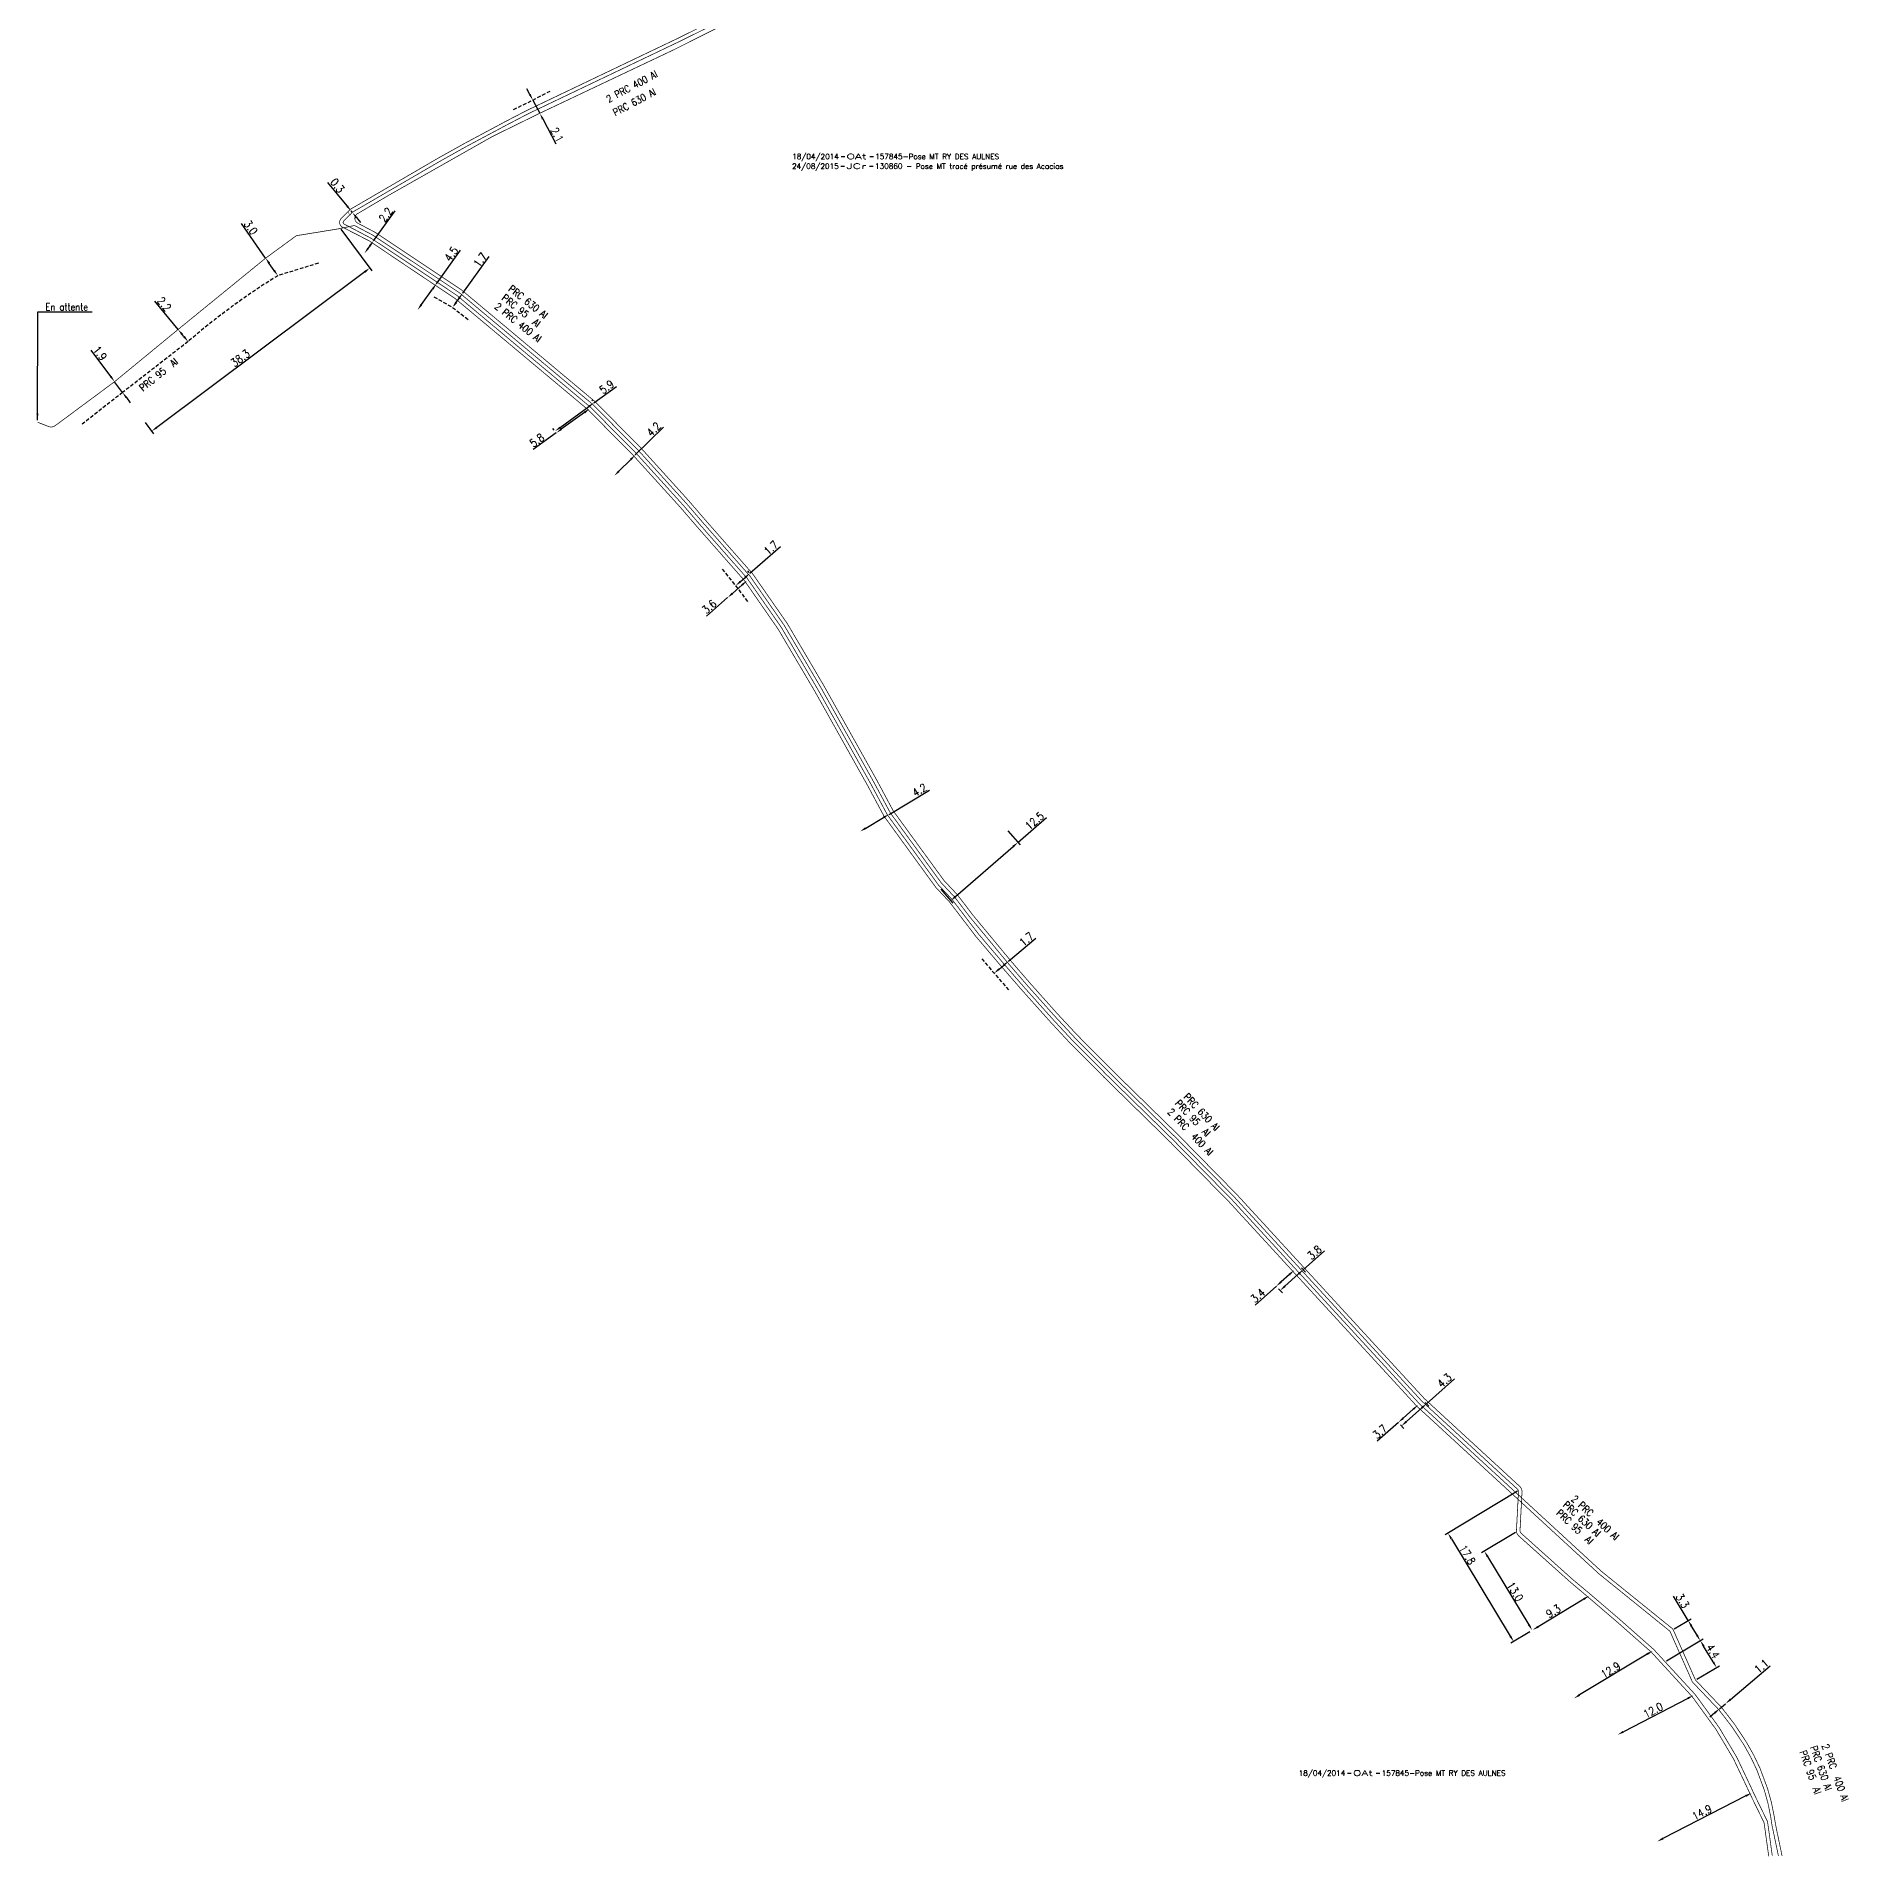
# Model space of a CAD drawing. Header units: millimetres. Extents: x 168002 to 379880, y 128000 to 129007.
# Drawn here: x 168335 to 168589.7, y 127999.9 to 128255.8 of the extents above; entities that cross this region are included whole.
import ezdxf
from ezdxf.enums import TextEntityAlignment as Align

# ---------------------------------------------------------------- set-up
doc = ezdxf.new("R2010")
doc.units = ezdxf.units.MM
doc.header["$PDMODE"] = 34
doc.linetypes.add('DASHED', pattern=[0.75, 0.5, -0.25])
doc.layers.get('0').update_dxf_attribs({"linetype": 'CONTINUOUS'})
doc.layers.get('Defpoints').update_dxf_attribs({"linetype": 'CONTINUOUS'})
doc.layers.add('M_120', color=5, linetype='M_ST_13')
doc.layers.add('M_910', color=7, linetype='CONTINUOUS', plot=False)
doc.styles.get("Standard").update_dxf_attribs({"font": 'romans.shx', "width": 0.85})
doc.linetypes.add('M_ST_13', pattern='A,5,-0.3,["oo",Standard,S=1.5,R=0,X=0,Y=-0.5],-3', length=8.3)
doc.dimstyles.get("Standard").update_dxf_attribs({"dimtxt": 1.5, "dimasz": 1.2, "dimexe": 0.625, "dimexo": 0.625, "dimgap": 0.25, "dimtad": 1, "dimdec": 1, "dimzin": 0, "dimdsep": 46, "dimtxsty": 'Standard', "dimcen": -0.5, "dimadec": 0, "dimazin": 0, "dimtfac": 1, "dimtdec": 1, "dimtmove": 0, "dimatfit": 3, "dimfxl": 0, "dimtolj": 1, "dimtzin": 0, "dimarcsym": 0})

# ---------------------------------------------------------------- blocks, each defined once
blk = doc.blocks.new('*D0')
at = {"layer": 'Defpoints', "color": 0, "linetype": 'Continuous', "transparency": 16777216}
for p in [(168572.43, 128021.41), (168572.43, 128021.41), (168571.59, 128020.7)]:
    blk.add_point(p, dxfattribs=at)
at = {"layer": 'M_120', "color": 0, "linetype": 'Continuous', "lineweight": -2, "transparency": 16777216}
for p, q in [((168573.12, 128021.99), (168578.7, 128026.74)), ((168571.59, 128020.7), (168572.43, 128021.41)), ((168570.91, 128020.12), (168570.22, 128019.53))]:
    blk.add_line(p, q, dxfattribs=at)
at = {"layer": 'M_120', "color": 0, "linetype": 'Continuous', "transparency": 16777216}
for points in [[(168573.02, 128022.11), (168573.22, 128021.88), (168572.43, 128021.41)], [(168570.81, 128020.23), (168571, 128020), (168571.59, 128020.7)]]:
    blk.add_solid(points, dxfattribs=at)
at = {"layer": 'M_120', "color": 0, "linetype": 'Continuous', "transparency": 16777216, "insert": (168577.47, 128026.67), "char_height": 1.125, "attachment_point": 5, "rotation": 40.3373}
blk.add_mtext('\\A1;1.1', dxfattribs=at)
blk = doc.blocks.new('*D1')
at = {"layer": 'Defpoints', "color": 0, "linetype": 'Continuous', "transparency": 16777216}
for p in [(168529.2, 128063.4), (168526.43, 128060.94), (168526.43, 128060.94)]:
    blk.add_point(p, dxfattribs=at)
at = {"layer": 'M_120', "color": 0, "linetype": 'Continuous', "lineweight": -2, "transparency": 16777216}
for p, q in [((168528.53, 128062.8), (168527.11, 128061.54)), ((168526.43, 128060.94), (168523.46, 128058.3))]:
    blk.add_line(p, q, dxfattribs=at)
at = {"layer": 'M_120', "color": 0, "linetype": 'Continuous', "transparency": 16777216}
for points in [[(168528.43, 128062.91), (168528.63, 128062.69), (168529.2, 128063.4)], [(168527.01, 128061.65), (168527.21, 128061.43), (168526.43, 128060.94)]]:
    blk.add_solid(points, dxfattribs=at)
at = {"layer": 'M_120', "color": 0, "linetype": 'Continuous', "transparency": 16777216, "insert": (168523.85, 128059.65), "char_height": 1.125, "attachment_point": 5, "rotation": 41.5813}
blk.add_mtext('\\A1;3.7', dxfattribs=at)
blk = doc.blocks.new('*D2')
at = {"layer": 'Defpoints', "color": 0, "linetype": 'Continuous', "transparency": 16777216}
for p in [(168511.78, 128082.33), (168509.28, 128080.09), (168509.28, 128080.09)]:
    blk.add_point(p, dxfattribs=at)
at = {"layer": 'M_120', "color": 0, "linetype": 'Continuous', "lineweight": -2, "transparency": 16777216}
for p, q in [((168511.46, 128082.68), (168511.46, 128082.68)), ((168509.28, 128080.09), (168506.28, 128077.41)), ((168508.97, 128080.44), (168508.97, 128080.44)), ((168511.11, 128081.73), (168509.95, 128080.69))]:
    blk.add_line(p, q, dxfattribs=at)
at = {"layer": 'M_120', "color": 0, "linetype": 'Continuous', "transparency": 16777216}
for points in [[(168511.01, 128081.84), (168511.21, 128081.62), (168511.78, 128082.33)], [(168509.85, 128080.81), (168510.05, 128080.58), (168509.28, 128080.09)]]:
    blk.add_solid(points, dxfattribs=at)
at = {"layer": 'M_120', "color": 0, "linetype": 'Continuous', "transparency": 16777216, "insert": (168506.68, 128078.77), "char_height": 1.125, "attachment_point": 5, "rotation": 41.852}
blk.add_mtext('\\A1;3.4', dxfattribs=at)
blk = doc.blocks.new('*D3')
at = {"layer": 'Defpoints', "color": 0, "linetype": 'Continuous', "transparency": 16777216}
for p in [(168471.24, 128144.44), (168472.95, 128142.46), (168461.8, 128136.25)]:
    blk.add_point(p, dxfattribs=at)
at = {"layer": 'M_120', "color": 0, "linetype": 'Continuous', "lineweight": -2, "transparency": 16777216}
for p, q in [((168471.55, 128144.09), (168473.26, 128142.11)), ((168472.95, 128142.46), (168476.97, 128145.95)), ((168464.19, 128134.87), (168472.27, 128141.88)), ((168462.1, 128135.9), (168463.82, 128133.92))]:
    blk.add_line(p, q, dxfattribs=at)
at = {"layer": 'M_120', "color": 0, "linetype": 'Continuous', "transparency": 16777216}
for points in [[(168472.17, 128141.99), (168472.37, 128141.76), (168472.95, 128142.46)], [(168464.09, 128134.98), (168464.29, 128134.75), (168463.51, 128134.28)]]:
    blk.add_solid(points, dxfattribs=at)
at = {"layer": 'M_120', "color": 0, "linetype": 'Continuous', "transparency": 16777216, "insert": (168475.29, 128145.48), "char_height": 1.125, "attachment_point": 5, "rotation": 40.9268}
blk.add_mtext('\\A1;12.5', dxfattribs=at)
blk = doc.blocks.new('*D4')
at = {"layer": 'Defpoints', "color": 0, "linetype": 'Continuous', "transparency": 16777216}
for p in [(168419.17, 128196.92), (168416.22, 128194), (168416.22, 128194)]:
    blk.add_point(p, dxfattribs=at)
at = {"layer": 'M_120', "color": 0, "linetype": 'Continuous', "lineweight": -2, "transparency": 16777216}
for p, q in [((168419.17, 128196.92), (168423.12, 128200.83)), ((168416.86, 128194.63), (168418.53, 128196.29))]:
    blk.add_line(p, q, dxfattribs=at)
at = {"layer": 'M_120', "color": 0, "linetype": 'Continuous', "transparency": 16777216}
for points in [[(168418.42, 128196.39), (168418.63, 128196.18), (168419.17, 128196.92)], [(168416.75, 128194.74), (168416.96, 128194.53), (168416.22, 128194)]]:
    blk.add_solid(points, dxfattribs=at)
at = {"layer": 'M_120', "color": 0, "linetype": 'Continuous', "transparency": 16777216, "insert": (168421.75, 128200.53), "char_height": 1.125, "attachment_point": 5, "rotation": 44.7237}
blk.add_mtext('\\A1;4.2', dxfattribs=at)
blk = doc.blocks.new('*D5')
at = {"layer": 'Defpoints', "color": 0, "linetype": 'Continuous', "transparency": 16777216}
for p in [(168379.26, 128231.25), (168379.41, 128230.98), (168379.45, 128231.02)]:
    blk.add_point(p, dxfattribs=at)
at = {"layer": 'M_120', "color": 0, "linetype": 'Continuous', "lineweight": -2, "transparency": 16777216}
for p, q in [((168378.65, 128231.92), (168375.96, 128235.24)), ((168378.9, 128230.96), (168378.85, 128230.92)), ((168379.09, 128230.73), (168379.04, 128230.69)), ((168379.41, 128230.98), (168379.22, 128231.22)), ((168379.97, 128230.28), (168380.54, 128229.58))]:
    blk.add_line(p, q, dxfattribs=at)
at = {"layer": 'M_120', "color": 0, "linetype": 'Continuous', "transparency": 16777216}
for points in [[(168378.77, 128232.01), (168378.53, 128231.82), (168379.22, 128231.22)], [(168380.09, 128230.38), (168379.85, 128230.19), (168379.41, 128230.98)]]:
    blk.add_solid(points, dxfattribs=at)
at = {"layer": 'M_120', "color": 0, "linetype": 'Continuous', "transparency": 16777216, "insert": (168377.29, 128234.79), "char_height": 1.125, "attachment_point": 5, "rotation": 308.9512}
blk.add_mtext('\\A1;0.3', dxfattribs=at)
blk = doc.blocks.new('*D48')
at = {"layer": 'Defpoints', "color": 0, "linetype": 'Continuous', "transparency": 16777216}
for p in [(168345.97, 128207.22), (168347.1, 128205.7), (168347.1, 128205.7)]:
    blk.add_point(p, dxfattribs=at)
at = {"layer": 'M_120', "color": 0, "linetype": 'Continuous', "lineweight": -2, "transparency": 16777216}
for p, q in [((168345.43, 128207.94), (168342.66, 128211.65)), ((168347.1, 128205.7), (168345.97, 128207.22)), ((168347.64, 128204.98), (168348.18, 128204.26))]:
    blk.add_line(p, q, dxfattribs=at)
at = {"layer": 'M_120', "color": 0, "linetype": 'Continuous', "transparency": 16777216}
for points in [[(168345.55, 128208.03), (168345.31, 128207.85), (168345.97, 128207.22)], [(168347.76, 128205.07), (168347.52, 128204.89), (168347.1, 128205.7)]]:
    blk.add_solid(points, dxfattribs=at)
at = {"layer": 'M_120', "color": 0, "linetype": 'Continuous', "transparency": 16777216, "insert": (168343.92, 128211.22), "char_height": 1.125, "attachment_point": 5, "rotation": 306.7824}
blk.add_mtext('\\A1;1.9', dxfattribs=at)
blk = doc.blocks.new('*D49')
at = {"layer": 'Defpoints', "color": 0, "linetype": 'Continuous', "transparency": 16777216}
for p in [(168354.9, 128214.56), (168356.3, 128212.86), (168356.3, 128212.86)]:
    blk.add_point(p, dxfattribs=at)
at = {"layer": 'M_120', "color": 0, "linetype": 'Continuous', "lineweight": -2, "transparency": 16777216}
for p, q in [((168354.9, 128214.56), (168351.62, 128218.56)), ((168355.73, 128213.56), (168355.48, 128213.87))]:
    blk.add_line(p, q, dxfattribs=at)
at = {"layer": 'M_120', "color": 0, "linetype": 'Continuous', "transparency": 16777216}
for points in [[(168355.59, 128213.96), (168355.36, 128213.77), (168354.9, 128214.56)], [(168355.85, 128213.66), (168355.61, 128213.46), (168356.3, 128212.86)]]:
    blk.add_solid(points, dxfattribs=at)
at = {"layer": 'M_120', "color": 0, "linetype": 'Continuous', "transparency": 16777216, "insert": (168352.95, 128218.12), "char_height": 1.125, "attachment_point": 5, "rotation": 309.4113}
blk.add_mtext('\\A1;2.2', dxfattribs=at)
blk = doc.blocks.new('*D50')
at = {"layer": 'Defpoints', "color": 0, "linetype": 'Continuous', "transparency": 16777216}
for p in [(168367.2, 128224.58), (168368.91, 128222.12), (168368.91, 128222.12)]:
    blk.add_point(p, dxfattribs=at)
at = {"layer": 'M_120', "color": 0, "linetype": 'Continuous', "lineweight": -2, "transparency": 16777216}
for p, q in [((168367.2, 128224.58), (168363.82, 128229.44)), ((168368.4, 128222.86), (168367.71, 128223.85))]:
    blk.add_line(p, q, dxfattribs=at)
at = {"layer": 'M_120', "color": 0, "linetype": 'Continuous', "transparency": 16777216}
for points in [[(168367.84, 128223.93), (168367.59, 128223.76), (168367.2, 128224.58)], [(168368.52, 128222.95), (168368.28, 128222.77), (168368.91, 128222.12)]]:
    blk.add_solid(points, dxfattribs=at)
at = {"layer": 'M_120', "color": 0, "linetype": 'Continuous', "transparency": 16777216, "insert": (168365.11, 128228.89), "char_height": 1.125, "attachment_point": 5, "rotation": 304.8462}
blk.add_mtext('\\A1;3.0', dxfattribs=at)
blk = doc.blocks.new('*D51')
at = {"layer": 'Defpoints', "color": 0, "linetype": 'Continuous', "transparency": 16777216}
for p in [(168377.49, 128229.02), (168349.98, 128201.85), (168351.18, 128200.25)]:
    blk.add_point(p, dxfattribs=at)
at = {"layer": 'M_120', "color": 0, "linetype": 'Continuous', "lineweight": -2, "transparency": 16777216}
for p, q in [((168377.77, 128228.64), (168382.13, 128222.81)), ((168381.13, 128222.65), (168351.9, 128200.79)), ((168350.26, 128201.48), (168351.46, 128199.88))]:
    blk.add_line(p, q, dxfattribs=at)
at = {"layer": 'M_120', "color": 0, "linetype": 'Continuous', "transparency": 16777216}
for points in [[(168381.04, 128222.77), (168381.22, 128222.53), (168381.85, 128223.19)], [(168351.81, 128200.91), (168351.99, 128200.67), (168351.18, 128200.25)]]:
    blk.add_solid(points, dxfattribs=at)
at = {"layer": 'M_120', "color": 0, "linetype": 'Continuous', "transparency": 16777216, "insert": (168363.65, 128210.52), "char_height": 1.125, "attachment_point": 5, "rotation": 36.7831}
blk.add_mtext('\\A1;38.3', dxfattribs=at)
blk = doc.blocks.new('*D52')
at = {"layer": 'Defpoints', "color": 0, "linetype": 'Continuous', "transparency": 16777216}
for p in [(168413.45, 128204.13), (168407.86, 128200.26), (168408.04, 128200.02)]:
    blk.add_point(p, dxfattribs=at)
at = {"layer": 'M_120', "color": 0, "linetype": 'Continuous', "lineweight": -2, "transparency": 16777216}
for p, q in [((168413.36, 128204.25), (168416.53, 128206.55)), ((168408.59, 128200.79), (168412.63, 128203.72)), ((168413.17, 128204.51), (168413.08, 128204.63)), ((168407.77, 128200.4), (168407.59, 128200.64))]:
    blk.add_line(p, q, dxfattribs=at)
at = {"layer": 'M_120', "color": 0, "linetype": 'Continuous', "transparency": 16777216}
for points in [[(168412.54, 128203.84), (168412.72, 128203.6), (168413.36, 128204.25)], [(168408.5, 128200.91), (168408.68, 128200.67), (168407.86, 128200.26)]]:
    blk.add_solid(points, dxfattribs=at)
at = {"layer": 'M_120', "color": 0, "linetype": 'Continuous', "transparency": 16777216, "insert": (168415.15, 128206.48), "char_height": 1.125, "attachment_point": 5, "rotation": 35.9638}
blk.add_mtext('\\A1;5.9', dxfattribs=at)
blk = doc.blocks.new('*D53')
at = {"layer": 'Defpoints', "color": 0, "linetype": 'Continuous', "transparency": 16777216}
for p in [(168412.74, 128203.42), (168408.04, 128200.02), (168408.04, 128200.02)]:
    blk.add_point(p, dxfattribs=at)
at = {"layer": 'M_120', "color": 0, "linetype": 'Continuous', "lineweight": -2, "transparency": 16777216}
for p, q in [((168412.01, 128202.9), (168408.77, 128200.55)), ((168408.04, 128200.02), (168404.82, 128197.68))]:
    blk.add_line(p, q, dxfattribs=at)
at = {"layer": 'M_120', "color": 0, "linetype": 'Continuous', "transparency": 16777216}
for points in [[(168411.92, 128203.02), (168412.1, 128202.77), (168412.74, 128203.42)], [(168408.68, 128200.67), (168408.86, 128200.43), (168408.04, 128200.02)]]:
    blk.add_solid(points, dxfattribs=at)
at = {"layer": 'M_120', "color": 0, "linetype": 'Continuous', "transparency": 16777216, "insert": (168405.35, 128198.99), "char_height": 1.125, "attachment_point": 5, "rotation": 35.9642}
blk.add_mtext('\\A1;5.8', dxfattribs=at)
blk = doc.blocks.new('*D54')
at = {"layer": 'Defpoints', "color": 0, "linetype": 'Continuous', "transparency": 16777216}
for p in [(168391.2, 128220.97), (168388.57, 128217.32), (168388.57, 128217.32)]:
    blk.add_point(p, dxfattribs=at)
at = {"layer": 'M_120', "color": 0, "linetype": 'Continuous', "lineweight": -2, "transparency": 16777216}
for p, q in [((168391.2, 128220.97), (168394.6, 128225.69)), ((168389.1, 128218.05), (168390.68, 128220.24))]:
    blk.add_line(p, q, dxfattribs=at)
at = {"layer": 'M_120', "color": 0, "linetype": 'Continuous', "transparency": 16777216}
for points in [[(168390.56, 128220.33), (168390.8, 128220.15), (168391.2, 128220.97)], [(168388.98, 128218.14), (168389.22, 128217.96), (168388.57, 128217.32)]]:
    blk.add_solid(points, dxfattribs=at)
at = {"layer": 'M_120', "color": 0, "linetype": 'Continuous', "transparency": 16777216, "insert": (168393.3, 128225.16), "char_height": 1.125, "attachment_point": 5, "rotation": 54.2346}
blk.add_mtext('\\A1;4.5', dxfattribs=at)
blk = doc.blocks.new('*D55')
at = {"layer": 'Defpoints', "color": 0, "linetype": 'Continuous', "transparency": 16777216}
for p in [(168382.37, 128227.02), (168381.08, 128225.23), (168381.08, 128225.23)]:
    blk.add_point(p, dxfattribs=at)
at = {"layer": 'M_120', "color": 0, "linetype": 'Continuous', "lineweight": -2, "transparency": 16777216}
for p, q in [((168382.37, 128227.02), (168385.4, 128231.22)), ((168381.61, 128225.96), (168381.84, 128226.29))]:
    blk.add_line(p, q, dxfattribs=at)
at = {"layer": 'M_120', "color": 0, "linetype": 'Continuous', "transparency": 16777216}
for points in [[(168381.49, 128226.05), (168381.73, 128225.88), (168381.08, 128225.23)], [(168381.72, 128226.38), (168381.97, 128226.2), (168382.37, 128227.02)]]:
    blk.add_solid(points, dxfattribs=at)
at = {"layer": 'M_120', "color": 0, "linetype": 'Continuous', "transparency": 16777216, "insert": (168384.09, 128230.69), "char_height": 1.125, "attachment_point": 5, "rotation": 54.2346}
blk.add_mtext('\\A1;2.2', dxfattribs=at)
blk = doc.blocks.new('*D56')
at = {"layer": 'Defpoints', "color": 0, "linetype": 'Continuous', "transparency": 16777216}
for p in [(168394.91, 128219.65), (168393.48, 128217.66), (168393.48, 128217.66)]:
    blk.add_point(p, dxfattribs=at)
at = {"layer": 'M_120', "color": 0, "linetype": 'Continuous', "lineweight": -2, "transparency": 16777216}
for p, q in [((168394.91, 128219.65), (168398.63, 128224.81)), ((168394.01, 128218.39), (168394.39, 128218.92))]:
    blk.add_line(p, q, dxfattribs=at)
at = {"layer": 'M_120', "color": 0, "linetype": 'Continuous', "transparency": 16777216}
for points in [[(168393.88, 128218.48), (168394.13, 128218.3), (168393.48, 128217.66)], [(168394.26, 128219), (168394.51, 128218.83), (168394.91, 128219.65)]]:
    blk.add_solid(points, dxfattribs=at)
at = {"layer": 'M_120', "color": 0, "linetype": 'Continuous', "transparency": 16777216, "insert": (168397.37, 128224.34), "char_height": 1.125, "attachment_point": 5, "rotation": 54.2346}
blk.add_mtext('\\A1;1.7', dxfattribs=at)
blk = doc.blocks.new('*D57')
at = {"layer": 'Defpoints', "color": 0, "linetype": 'Continuous', "transparency": 16777216}
for p in [(168435.48, 128180.05), (168433.27, 128178.54), (168433.27, 128178.54)]:
    blk.add_point(p, dxfattribs=at)
at = {"layer": 'M_120', "color": 0, "linetype": 'Continuous', "lineweight": -2, "transparency": 16777216}
for p, q in [((168435.28, 128180.29), (168439.58, 128184.04)), ((168433.95, 128179.13), (168434.6, 128179.69)), ((168435.17, 128180.4), (168434.97, 128180.64))]:
    blk.add_line(p, q, dxfattribs=at)
at = {"layer": 'M_120', "color": 0, "linetype": 'Continuous', "transparency": 16777216}
for points in [[(168434.5, 128179.81), (168434.7, 128179.58), (168435.28, 128180.29)], [(168433.85, 128179.24), (168434.05, 128179.02), (168433.27, 128178.54)]]:
    blk.add_solid(points, dxfattribs=at)
at = {"layer": 'M_120', "color": 0, "linetype": 'Continuous', "transparency": 16777216, "insert": (168438.24, 128183.86), "char_height": 1.125, "attachment_point": 5, "rotation": 41.0568}
blk.add_mtext('\\A1;1.7', dxfattribs=at)
blk = doc.blocks.new('*D58')
at = {"layer": 'Defpoints', "color": 0, "linetype": 'Continuous', "transparency": 16777216}
for p in [(168434.86, 128179.25), (168432.15, 128176.87), (168432.15, 128176.87)]:
    blk.add_point(p, dxfattribs=at)
at = {"layer": 'M_120', "color": 0, "linetype": 'Continuous', "lineweight": -2, "transparency": 16777216}
for p, q in [((168434.18, 128178.65), (168432.83, 128177.47)), ((168432.15, 128176.87), (168429.16, 128174.25))]:
    blk.add_line(p, q, dxfattribs=at)
at = {"layer": 'M_120', "color": 0, "linetype": 'Continuous', "transparency": 16777216}
for points in [[(168432.73, 128177.58), (168432.93, 128177.35), (168432.15, 128176.87)], [(168434.08, 128178.77), (168434.28, 128178.54), (168434.86, 128179.25)]]:
    blk.add_solid(points, dxfattribs=at)
at = {"layer": 'M_120', "color": 0, "linetype": 'Continuous', "transparency": 16777216, "insert": (168429.56, 128175.6), "char_height": 1.125, "attachment_point": 5, "rotation": 41.2231}
blk.add_mtext('\\A1;3.6', dxfattribs=at)
blk = doc.blocks.new('*D59')
at = {"layer": 'Defpoints', "color": 0, "linetype": 'Continuous', "transparency": 16777216}
for p in [(168454.84, 128146.41), (168450.78, 128144.01), (168450.78, 128144.01)]:
    blk.add_point(p, dxfattribs=at)
at = {"layer": 'M_120', "color": 0, "linetype": 'Continuous', "lineweight": -2, "transparency": 16777216}
for p, q in [((168454.84, 128146.41), (168460.54, 128149.79)), ((168451.55, 128144.47), (168454.06, 128145.96))]:
    blk.add_line(p, q, dxfattribs=at)
at = {"layer": 'M_120', "color": 0, "linetype": 'Continuous', "transparency": 16777216}
for points in [[(168453.99, 128146.09), (168454.14, 128145.83), (168454.84, 128146.41)], [(168451.48, 128144.6), (168451.63, 128144.34), (168450.78, 128144.01)]]:
    blk.add_solid(points, dxfattribs=at)
at = {"layer": 'M_120', "color": 0, "linetype": 'Continuous', "transparency": 16777216, "insert": (168459.13, 128149.83), "char_height": 1.125, "attachment_point": 5, "rotation": 30.6422}
blk.add_mtext('\\A1;4.2', dxfattribs=at)
blk = doc.blocks.new('*D60')
at = {"layer": 'Defpoints', "color": 0, "linetype": 'Continuous', "transparency": 16777216}
for p in [(168471.65, 128125.78), (168469.61, 128124.07), (168469.61, 128124.07)]:
    blk.add_point(p, dxfattribs=at)
at = {"layer": 'M_120', "color": 0, "linetype": 'Continuous', "lineweight": -2, "transparency": 16777216}
for p, q in [((168471.65, 128125.78), (168475.49, 128129.01)), ((168470.3, 128124.65), (168470.96, 128125.2))]:
    blk.add_line(p, q, dxfattribs=at)
at = {"layer": 'M_120', "color": 0, "linetype": 'Continuous', "transparency": 16777216}
for points in [[(168470.86, 128125.32), (168471.06, 128125.09), (168471.65, 128125.78)], [(168470.2, 128124.77), (168470.4, 128124.54), (168469.61, 128124.07)]]:
    blk.add_solid(points, dxfattribs=at)
at = {"layer": 'M_120', "color": 0, "linetype": 'Continuous', "transparency": 16777216, "insert": (168474.15, 128128.86), "char_height": 1.125, "attachment_point": 5, "rotation": 40.0475}
blk.add_mtext('\\A1;1.7', dxfattribs=at)
blk = doc.blocks.new('*D61')
at = {"layer": 'Defpoints', "color": 0, "linetype": 'Continuous', "transparency": 16777216}
for p in [(168564.82, 128031.67), (168568.87, 128030.26), (168563.73, 128027.16)]:
    blk.add_point(p, dxfattribs=at)
at = {"layer": 'M_120', "color": 0, "linetype": 'Continuous', "lineweight": -2, "transparency": 16777216}
for p, q in [((168567.17, 128033.09), (168565.11, 128036.5)), ((168565.22, 128031.92), (168567.57, 128033.33)), ((168568.41, 128031.04), (168567.63, 128032.32)), ((168564.13, 128027.41), (168569.27, 128030.51))]:
    blk.add_line(p, q, dxfattribs=at)
at = {"layer": 'M_120', "color": 0, "linetype": 'Continuous', "transparency": 16777216}
for points in [[(168567.76, 128032.4), (168567.5, 128032.24), (168567.17, 128033.09)], [(168568.53, 128031.11), (168568.28, 128030.96), (168568.87, 128030.26)]]:
    blk.add_solid(points, dxfattribs=at)
at = {"layer": 'M_120', "color": 0, "linetype": 'Continuous', "transparency": 16777216, "insert": (168566.37, 128035.86), "char_height": 1.125, "attachment_point": 5, "rotation": 301.0916}
blk.add_mtext('\\A1;3.3', dxfattribs=at)
blk = doc.blocks.new('*D62')
at = {"layer": 'Defpoints', "color": 0, "linetype": 'Continuous', "transparency": 16777216}
for p in [(168568.88, 128030.27), (168563.73, 128027.16), (168567.99, 128024.59)]:
    blk.add_point(p, dxfattribs=at)
at = {"layer": 'M_120', "color": 0, "linetype": 'Continuous', "lineweight": -2, "transparency": 16777216}
for p, q in [((168564.13, 128027.41), (168569.28, 128030.51)), ((168570.68, 128027.27), (168569.34, 128029.5)), ((168568.39, 128024.84), (168571.55, 128026.74))]:
    blk.add_line(p, q, dxfattribs=at)
at = {"layer": 'M_120', "color": 0, "linetype": 'Continuous', "transparency": 16777216}
for points in [[(168569.47, 128029.58), (168569.21, 128029.42), (168568.88, 128030.27)], [(168570.81, 128027.35), (168570.56, 128027.19), (168571.15, 128026.5)]]:
    blk.add_solid(points, dxfattribs=at)
at = {"layer": 'M_120', "color": 0, "linetype": 'Continuous', "transparency": 16777216, "insert": (168570.65, 128028.77), "char_height": 1.125, "attachment_point": 5, "rotation": 301.0916}
blk.add_mtext('\\A1;4.4', dxfattribs=at)
blk = doc.blocks.new('*D63')
at = {"layer": 'Defpoints', "color": 0, "linetype": 'Continuous', "transparency": 16777216}
for p in [(168512.51, 128083.04), (168509.28, 128080.09), (168509.82, 128079.49)]:
    blk.add_point(p, dxfattribs=at)
at = {"layer": 'M_120', "color": 0, "linetype": 'Continuous', "lineweight": -2, "transparency": 16777216}
for p, q in [((168513.07, 128082.41), (168516.03, 128085.06)), ((168512.82, 128082.69), (168513.39, 128082.06)), ((168509.59, 128079.74), (168510.13, 128079.14)), ((168510.49, 128080.09), (168512.4, 128081.81))]:
    blk.add_line(p, q, dxfattribs=at)
at = {"layer": 'M_120', "color": 0, "linetype": 'Continuous', "transparency": 16777216}
for points in [[(168512.3, 128081.92), (168512.5, 128081.69), (168513.07, 128082.41)], [(168510.39, 128080.21), (168510.59, 128079.98), (168509.82, 128079.49)]]:
    blk.add_solid(points, dxfattribs=at)
at = {"layer": 'M_120', "color": 0, "linetype": 'Continuous', "transparency": 16777216, "insert": (168514.65, 128084.82), "char_height": 1.125, "attachment_point": 5, "rotation": 41.8336}
blk.add_mtext('\\A1;3.8', dxfattribs=at)
blk = doc.blocks.new('*D64')
at = {"layer": 'Defpoints', "color": 0, "linetype": 'Continuous', "transparency": 16777216}
for p in [(168529.9, 128064.11), (168526.43, 128060.95), (168526.87, 128060.45)]:
    blk.add_point(p, dxfattribs=at)
at = {"layer": 'M_120', "color": 0, "linetype": 'Continuous', "lineweight": -2, "transparency": 16777216}
for p, q in [((168530.38, 128063.57), (168534.3, 128067.06)), ((168527.55, 128061.05), (168529.71, 128062.97)), ((168530.21, 128063.76), (168530.69, 128063.22)), ((168526.74, 128060.6), (168527.19, 128060.1))]:
    blk.add_line(p, q, dxfattribs=at)
at = {"layer": 'M_120', "color": 0, "linetype": 'Continuous', "transparency": 16777216}
for points in [[(168529.61, 128063.09), (168529.81, 128062.86), (168530.38, 128063.57)], [(168527.45, 128061.16), (168527.65, 128060.93), (168526.87, 128060.45)]]:
    blk.add_solid(points, dxfattribs=at)
at = {"layer": 'M_120', "color": 0, "linetype": 'Continuous', "transparency": 16777216, "insert": (168532.91, 128066.83), "char_height": 1.125, "attachment_point": 5, "rotation": 41.6931}
blk.add_mtext('\\A1;4.3', dxfattribs=at)
blk = doc.blocks.new('*D65')
at = {"layer": 'Defpoints', "color": 0, "linetype": 'Continuous', "transparency": 16777216}
for p in [(168553.27, 128036.58), (168545.31, 128031.77), (168545.31, 128031.77)]:
    blk.add_point(p, dxfattribs=at)
at = {"layer": 'M_120', "color": 0, "linetype": 'Continuous', "lineweight": -2, "transparency": 16777216}
blk.add_line((168552.5, 128036.12), (168546.08, 128032.23), dxfattribs=at)
at = {"layer": 'M_120', "color": 0, "linetype": 'Continuous', "transparency": 16777216}
for points in [[(168552.42, 128036.24), (168552.58, 128035.99), (168553.27, 128036.58)], [(168546.01, 128032.36), (168546.16, 128032.1), (168545.31, 128031.77)]]:
    blk.add_solid(points, dxfattribs=at)
at = {"layer": 'M_120', "color": 0, "linetype": 'Continuous', "transparency": 16777216, "insert": (168548.21, 128034.4), "char_height": 1.125, "attachment_point": 5, "rotation": 31.1848}
blk.add_mtext('\\A1;9.3', dxfattribs=at)
blk = doc.blocks.new('*D66')
at = {"layer": 'Defpoints', "color": 0, "linetype": 'Continuous', "transparency": 16777216}
for p in [(168562.17, 128028.83), (168551.13, 128022.16), (168551.13, 128022.16)]:
    blk.add_point(p, dxfattribs=at)
at = {"layer": 'M_120', "color": 0, "linetype": 'Continuous', "lineweight": -2, "transparency": 16777216}
blk.add_line((168561.4, 128028.37), (168551.9, 128022.63), dxfattribs=at)
at = {"layer": 'M_120', "color": 0, "linetype": 'Continuous', "transparency": 16777216}
for points in [[(168561.32, 128028.5), (168561.48, 128028.24), (168562.17, 128028.83)], [(168551.82, 128022.76), (168551.97, 128022.5), (168551.13, 128022.16)]]:
    blk.add_solid(points, dxfattribs=at)
at = {"layer": 'M_120', "color": 0, "linetype": 'Continuous', "transparency": 16777216, "insert": (168556.26, 128026.14), "char_height": 1.125, "attachment_point": 5, "rotation": 31.1372}
blk.add_mtext('\\A1;12.9', dxfattribs=at)
blk = doc.blocks.new('*D67')
at = {"layer": 'Defpoints', "color": 0, "linetype": 'Continuous', "transparency": 16777216}
for p in [(168543.28, 128045.73), (168545.24, 128031.73), (168545.31, 128031.77)]:
    blk.add_point(p, dxfattribs=at)
at = {"layer": 'M_120', "color": 0, "linetype": 'Continuous', "lineweight": -2, "transparency": 16777216}
for p, q in [((168542.88, 128045.49), (168538.11, 128042.6)), ((168538.98, 128042.08), (168544.78, 128032.5)), ((168544.91, 128031.52), (168544.84, 128031.48))]:
    blk.add_line(p, q, dxfattribs=at)
at = {"layer": 'M_120', "color": 0, "linetype": 'Continuous', "transparency": 16777216}
for points in [[(168539.11, 128042.15), (168538.85, 128042), (168538.51, 128042.85)], [(168544.91, 128032.57), (168544.65, 128032.42), (168545.24, 128031.73)]]:
    blk.add_solid(points, dxfattribs=at)
at = {"layer": 'M_120', "color": 0, "linetype": 'Continuous', "transparency": 16777216, "insert": (168542.83, 128037.16), "char_height": 1.125, "attachment_point": 5, "rotation": 301.1848}
blk.add_mtext('\\A1;13.0', dxfattribs=at)
blk = doc.blocks.new('*D68')
at = {"layer": 'Defpoints', "color": 0, "linetype": 'Continuous', "transparency": 16777216}
for p in [(168543.58, 128051.52), (168545.31, 128031.77), (168542.63, 128030.14)]:
    blk.add_point(p, dxfattribs=at)
at = {"layer": 'M_120', "color": 0, "linetype": 'Continuous', "lineweight": -2, "transparency": 16777216}
for p, q in [((168543.17, 128051.28), (168533.01, 128045.13)), ((168533.88, 128044.6), (168542.16, 128030.91)), ((168544.91, 128031.52), (168542.23, 128029.9))]:
    blk.add_line(p, q, dxfattribs=at)
at = {"layer": 'M_120', "color": 0, "linetype": 'Continuous', "transparency": 16777216}
for points in [[(168534, 128044.68), (168533.75, 128044.52), (168533.41, 128045.37)], [(168542.29, 128030.99), (168542.03, 128030.83), (168542.63, 128030.14)]]:
    blk.add_solid(points, dxfattribs=at)
at = {"layer": 'M_120', "color": 0, "linetype": 'Continuous', "transparency": 16777216, "insert": (168536.13, 128042.33), "char_height": 1.125, "attachment_point": 5, "rotation": 301.1848}
blk.add_mtext('\\A1;17.8', dxfattribs=at)
blk = doc.blocks.new('*D69')
at = {"layer": 'Defpoints', "color": 0, "linetype": 'Continuous', "transparency": 16777216}
for p in [(168567.92, 128022.57), (168557.26, 128017.05), (168557.26, 128017.05)]:
    blk.add_point(p, dxfattribs=at)
at = {"layer": 'M_120', "color": 0, "linetype": 'Continuous', "lineweight": -2, "transparency": 16777216}
blk.add_line((168567.12, 128022.16), (168558.06, 128017.46), dxfattribs=at)
at = {"layer": 'M_120', "color": 0, "linetype": 'Continuous', "transparency": 16777216}
for points in [[(168567.05, 128022.29), (168567.19, 128022.03), (168567.92, 128022.57)], [(168557.99, 128017.59), (168558.13, 128017.33), (168557.26, 128017.05)]]:
    blk.add_solid(points, dxfattribs=at)
at = {"layer": 'M_120', "color": 0, "linetype": 'Continuous', "transparency": 16777216, "insert": (168562.24, 128020.48), "char_height": 1.125, "attachment_point": 5, "rotation": 27.4289}
blk.add_mtext('\\A1;12.0', dxfattribs=at)
blk = doc.blocks.new('*D70')
at = {"layer": 'Defpoints', "color": 0, "linetype": 'Continuous', "transparency": 16777216}
for p in [(168576.08, 128008.85), (168562.82, 128002.04), (168562.82, 128002.04)]:
    blk.add_point(p, dxfattribs=at)
at = {"layer": 'M_120', "color": 0, "linetype": 'Continuous', "lineweight": -2, "transparency": 16777216}
blk.add_line((168575.28, 128008.44), (168563.62, 128002.46), dxfattribs=at)
at = {"layer": 'M_120', "color": 0, "linetype": 'Continuous', "transparency": 16777216}
for points in [[(168575.21, 128008.58), (168575.34, 128008.31), (168576.08, 128008.85)], [(168563.56, 128002.59), (168563.69, 128002.32), (168562.82, 128002.04)]]:
    blk.add_solid(points, dxfattribs=at)
at = {"layer": 'M_120', "color": 0, "linetype": 'Continuous', "transparency": 16777216, "insert": (168569.11, 128006.12), "char_height": 1.125, "attachment_point": 5, "rotation": 27.1988}
blk.add_mtext('\\A1;14.9', dxfattribs=at)
blk = doc.blocks.new('GIS_MODF')
at = {"color": 0, "linetype": 'Continuous', "flags": 128}
for points in [[(-2.26, -0.01), (-1.76, -0.01)], [(1.76, -0.01), (2.26, -0.01)]]:
    blk.add_lwpolyline(points, dxfattribs=at)
at = {"color": 0, "linetype": 'Continuous'}
blk.add_attdef('DATE', text='', height=0.75, dxfattribs=at).set_placement((-2.58, -0.39), align=Align.RIGHT)
at = {"color": 0, "linetype": 'Continuous', "width": 3.590909}
blk.add_attdef('USER', text='', height=0.75, dxfattribs=at).set_placement((-1.52, -0.39), (1.31, -0.39), align=Align.FIT)
at = {"color": 0, "linetype": 'Continuous'}
blk.add_attdef('DESC', (2.53, -0.39), '', height=0.75, dxfattribs=at)
blk = doc.blocks.new('*D72')
at = {"layer": 'Defpoints', "color": 0, "linetype": 'Continuous', "transparency": 16777216}
for p in [(168404.76, 128246.81), (168404.76, 128246.81), (168405.74, 128244.95)]:
    blk.add_point(p, dxfattribs=at)
at = {"layer": 'M_120', "color": 0, "linetype": 'Continuous', "lineweight": -2, "transparency": 16777216}
for p, q in [((168404.34, 128247.6), (168403.92, 128248.4)), ((168404.76, 128246.81), (168405.74, 128244.95)), ((168406.16, 128244.15), (168408, 128240.65))]:
    blk.add_line(p, q, dxfattribs=at)
at = {"layer": 'M_120', "color": 0, "linetype": 'Continuous', "transparency": 16777216}
for points in [[(168404.47, 128247.67), (168404.21, 128247.53), (168404.76, 128246.81)], [(168406.29, 128244.22), (168406.03, 128244.08), (168405.74, 128244.95)]]:
    blk.add_solid(points, dxfattribs=at)
at = {"layer": 'M_120', "color": 0, "linetype": 'Continuous', "transparency": 16777216, "insert": (168408.18, 128241.93), "char_height": 1.125, "attachment_point": 5, "rotation": 297.7907}
blk.add_mtext('\\A1;2.1', dxfattribs=at)

msp = doc.modelspace()

# ---------------------------------------------------------------- linework, layer by layer
at = {"layer": 'M_120', "const_width": 0.1}
for points in [[(168579.86, 128000), (168579.85, 128000.03), (168578.94, 128004.37), (168578.79, 128005.39), (168578.39, 128007.37), (168577.86, 128009.3), (168576.81, 128012.12), (168575.94, 128013.94), (168574.95, 128015.71), (168573.27, 128018.24), (168571.44, 128020.6, 0.024921), (168571.42, 128020.62), (168567.82, 128024.4, -0.086193), (168567.73, 128024.54), (168564.63, 128031.53, 0.119092), (168564.56, 128031.63), (168554.63, 128039.66), (168529.04, 128063.21, -0.020935), (168529, 128063.25), (168502.66, 128091.91), (168494.43, 128100.28), (168485.1, 128109.42), (168480.14, 128114.41), (168477.41, 128117.35), (168473.46, 128121.77), (168470.48, 128125.2), (168467.02, 128129.28), (168463.33, 128134.1), (168461.4, 128136.16), (168454.16, 128146.11, -0.034261), (168454.12, 128146.17), (168451.79, 128150.52), (168444.41, 128163.69), (168439.26, 128172.42), (168434.5, 128179.28), (168427.94, 128186.73), (168425.54, 128189.52), (168418.99, 128196.74, 0.010906), (168418.98, 128196.76), (168412.56, 128203.25), (168393.84, 128218.91), (168390.89, 128220.88), (168381.77, 128227.01), (168378.01, 128228.94, -0.504402), (168377.81, 128230.13), (168379.06, 128231.42), (168391.54, 128238.69), (168395.22, 128240.74), (168400.75, 128243.7), (168403.89, 128245.33), (168425.37, 128255.59), (168450.18, 128267.89)], [(168580.37, 128000), (168580.34, 128000.13), (168579.44, 128004.46), (168579.28, 128005.47), (168578.88, 128007.49), (168578.33, 128009.46), (168577.27, 128012.32), (168576.39, 128014.17), (168575.37, 128015.97), (168573.68, 128018.53), (168571.84, 128020.91, 0.024921), (168571.79, 128020.96), (168568.22, 128024.71, -0.086193), (168568.17, 128024.79), (168565.09, 128031.73, 0.119092), (168564.88, 128032.01), (168554.95, 128040.03), (168529.38, 128063.57, -0.020935), (168529.36, 128063.59), (168503.02, 128092.26), (168494.78, 128100.64), (168485.45, 128109.77), (168480.5, 128114.76), (168477.78, 128117.69), (168473.83, 128122.1), (168471.11, 128125.24), (168470.86, 128125.53), (168467.41, 128129.59), (168463.71, 128134.43), (168461.79, 128136.47), (168454.58, 128146.37, -0.034261), (168454.55, 128146.43), (168452.23, 128150.76), (168444.84, 128163.94), (168439.69, 128172.69), (168434.89, 128179.59), (168428.32, 128187.05), (168425.91, 128189.85), (168419.36, 128197.08, 0.0109), (168419.34, 128197.1), (168412.91, 128203.6), (168394.14, 128219.31), (168391.17, 128221.3), (168382.07, 128227.36), (168378.23, 128229.38, -0.504402), (168378.17, 128229.78), (168379.37, 128231.02), (168391.79, 128238.25), (168395.46, 128240.3), (168400.99, 128243.25), (168404.11, 128244.88), (168425.59, 128255.14), (168450.41, 128267.44)], [(168450.81, 128267.02), (168424.65, 128253.91), (168405.74, 128244.95), (168399.09, 128241.69), (168384.45, 128233.39), (168380.08, 128230.81), (168380.08, 128230.81, 0.581118), (168380.17, 128229.49), (168382.59, 128228.22), (168391.95, 128221.98), (168394.74, 128220.12), (168413.56, 128204.37, -0.023491), (168413.62, 128204.3), (168420.07, 128197.79, -0.010903), (168420.08, 128197.77), (168426.66, 128190.51), (168429.07, 128187.71), (168435.68, 128180.2), (168440.53, 128173.23), (168445.71, 128164.43), (168453.1, 128151.24), (168455.44, 128146.87, 0.035059), (168455.48, 128146.82), (168462.56, 128137.11), (168462.56, 128137.11), (168464.43, 128135.12), (168466.66, 128132.2), (168471.87, 128125.91), (168474.58, 128122.77), (168478.52, 128118.36), (168481.23, 128115.45), (168486.15, 128110.48), (168495.49, 128101.35), (168503.75, 128092.95), (168512.69, 128083.21), (168530.08, 128064.29), (168543.49, 128051.95, -0.22297), (168543.81, 128051.16), (168543.53, 128045.75, 0.226488), (168543.7, 128045.35), (168550.92, 128038.88), (168553.43, 128036.78), (168557.55, 128033.25), (168562.35, 128029.01), (168568.11, 128022.74), (168568.67, 128021.99, -0.069158), (168576.09, 128009.47), (168576.31, 128008.96), (168578.27, 128004.94, -0.079611), (168578.34, 128004.72), (168578.99, 128000.04)], [(168335.16, 128201.52), (168336.67, 128200.93, 0.261249), (168337.64, 128201.05), (168345.97, 128207.22), (168354.9, 128214.56), (168367.2, 128224.58), (168371.52, 128227.74), (168377.42, 128228.7, 0.010435), (168377.44, 128228.71), (168379.53, 128229.14, -0.173886), (168379.86, 128229.09), (168382.33, 128227.79), (168391.68, 128221.56), (168394.44, 128219.72), (168413.22, 128204, -0.023491), (168413.29, 128203.93), (168419.7, 128197.45, -0.010903), (168419.72, 128197.43), (168426.29, 128190.18), (168428.7, 128187.38), (168435.29, 128179.89), (168440.11, 128172.96), (168445.28, 128164.18), (168452.66, 128151), (168455.02, 128146.61, 0.035059), (168455.06, 128146.55), (168462.17, 128136.79), (168462.17, 128136.79), (168464.05, 128134.79), (168466.27, 128131.89), (168471.48, 128125.59), (168474.21, 128122.43), (168478.15, 128118.02), (168480.86, 128115.11), (168485.8, 128110.13), (168495.13, 128100.99), (168503.39, 128092.6), (168512.32, 128082.87), (168529.72, 128063.94), (168543.15, 128051.58, -0.22297), (168543.31, 128051.19), (168543.03, 128045.77, 0.226488), (168543.36, 128044.98), (168550.59, 128038.51), (168553.1, 128036.39), (168557.21, 128032.87), (168561.99, 128028.65), (168567.72, 128022.41), (168568.26, 128021.68, -0.06921), (168575.62, 128009.27), (168575.85, 128008.75), (168577.82, 128004.72, -0.079611), (168577.84, 128004.65), (168578.49, 127999.97)]]:
    msp.add_lwpolyline(points, format="xyb", dxfattribs=at)
at = {"layer": 'M_120', "color": 7, "linetype": 'DASHED'}
for points in [[(168402.07, 128245.48), (168404.76, 128246.81), (168407.42, 128248.19)], [(168390.87, 128219.14), (168393.48, 128217.66), (168395.85, 128215.82)]]:
    msp.add_lwpolyline(points, dxfattribs=at)
msp.add_lwpolyline([(168374.62, 128223.88), (168368.91, 128222.12, 0.038185), (168356.3, 128212.86), (168347.1, 128205.7), (168341.4, 128201.24)], format="xyb", dxfattribs=at)
at = {"layer": 'M_120', "color": 7, "linetype": 'DASHED', "flags": 128}
for points in [[(168431.39, 128180.88), (168433.27, 128178.54), (168435.08, 128176.14)], [(168467.87, 128126.09), (168469.61, 128124.07), (168471.75, 128121.6)]]:
    msp.add_lwpolyline(points, dxfattribs=at)

# ---------------------------------------------------------------- block references
at = {"layer": 'M_910'}
ref = msp.add_blockref('GIS_MODF', (168450.37, 128238.87), dxfattribs=at)
ref.add_attrib('DATE', '18/04/2014', dxfattribs={"layer": '0', "color": 0, "linetype": 'Continuous', "height": 0.75}).set_placement((168447.78, 128238.49), align=Align.RIGHT)
ref.add_attrib('USER', 'OAt', dxfattribs={"layer": '0', "color": 0, "linetype": 'Continuous', "height": 0.75, "width": 1.58}).set_placement((168448.85, 128238.49), (168451.67, 128238.49), align=Align.FIT)
ref.add_attrib('DESC', '157845-Pose MT RY DES AULNES', (168452.89, 128238.49), dxfattribs={"layer": '0', "color": 0, "linetype": 'Continuous', "height": 0.75})
ref = msp.add_blockref('GIS_MODF', (168450.34, 128237.52), dxfattribs=at)
ref.add_attrib('DATE', '24/08/2015', dxfattribs={"layer": '0', "color": 0, "linetype": 'Continuous', "height": 0.75}).set_placement((168447.76, 128237.13), align=Align.RIGHT)
ref.add_attrib('USER', 'JCr', dxfattribs={"layer": '0', "color": 0, "linetype": 'Continuous', "height": 0.75, "width": 1.612245}).set_placement((168448.82, 128237.13), (168451.65, 128237.13), align=Align.FIT)
ref.add_attrib('DESC', '130860 - Pose MT tracé présumé rue des Acacias', (168452.87, 128237.13), dxfattribs={"layer": '0', "color": 0, "linetype": 'Continuous', "height": 0.75})
ref = msp.add_blockref('GIS_MODF', (168521.55, 128011.66), dxfattribs=at)
ref.add_attrib('DATE', '18/04/2014', dxfattribs={"layer": '0', "color": 0, "linetype": 'Continuous', "height": 0.75}).set_placement((168518.97, 128011.28), align=Align.RIGHT)
ref.add_attrib('USER', 'OAt', dxfattribs={"layer": '0', "color": 0, "linetype": 'Continuous', "height": 0.75, "width": 1.58}).set_placement((168520.04, 128011.28), (168522.86, 128011.28), align=Align.FIT)
ref.add_attrib('DESC', '157845-Pose MT RY DES AULNES', (168524.08, 128011.28), dxfattribs={"layer": '0', "color": 0, "linetype": 'Continuous', "height": 0.75})

# ---------------------------------------------------------------- texts
at = {"layer": 'M_120', "linetype": 'Continuous', "width": 0.85}
for s, rotation, p in [('2 PRC 400 Al', 27.9779, (168418.68, 128248.71)), ('PRC 630 Al', 27.9779, (168419.04, 128246.52)), ('PRC 630 Al', 321.5691, (168404.11, 128218.44)), ('2 PRC 400 Al', 321.5691, (168402.7, 128215.54)), ('PRC 95  Al', 321.5691, (168403.14, 128217.2)), ('PRC 95  Al', 38.7027, (168352.16, 128208.22)), ('PRC 95  Al', 313.3228, (168497.55, 128103.71)), ('PRC 630 Al', 313.3228, (168498.78, 128104.58)), ('2 PRC  400 Al', 313.7504, (168497.2, 128101.78)), ('PRC 630 Al', 317.3728, (168552.23, 128047.38)), ('2 PRC  400 Al', 317.3728, (168554.11, 128047.55)), ('PRC 95  Al', 317.3728, (168551.24, 128046.27)), ('PRC 95  Al', 289.4748, (168584.36, 128011.77)), ('PRC 630 Al', 289.4748, (168585.86, 128012.34)), ('2 PRC  400 Al', 289.9024, (168587.85, 128011.7))]:
    msp.add_text(s, height=1, rotation=rotation, dxfattribs=at).set_placement(p, align=Align.MIDDLE)
at = {"layer": 'M_120', "linetype": 'Continuous', "insert": (168336.26, 128217.74), "char_height": 1, "attachment_point": 4}
msp.add_mtext('En attente', dxfattribs=at)

# ---------------------------------------------------------------- dimensions: what is measured, and where the dimension line sits
at = {"layer": 'M_120', "linetype": 'Continuous'}
for base, p1, p2, angle, picture, middle, dimtype in [((168404.76, 128246.81), (168405.74, 128244.95), (168404.76, 128246.81), 297.7907, '*D72', (168407.51, 128241.58), 160), ((168379.41, 128230.98), (168379.26, 128231.25), (168379.45, 128231.02), 308.9512, '*D5', (168376.71, 128234.32), 161), ((168381.08, 128225.23), (168382.37, 128227.02), (168381.08, 128225.23), 54.2346, '*D55', (168384.7, 128230.25), 160), ((168351.18, 128200.25), (168377.49, 128229.02), (168349.98, 128201.85), 36.7831, '*D51', (168364.1, 128209.92), 160), ((168368.91, 128222.12), (168367.2, 128224.58), (168368.91, 128222.12), 124.8462, '*D50', (168364.5, 128228.46), 160), ((168388.57, 128217.32), (168391.2, 128220.97), (168388.57, 128217.32), 54.2346, '*D54', (168393.91, 128224.72), 160), ((168356.3, 128212.86), (168354.9, 128214.56), (168356.3, 128212.86), 129.4113, '*D49', (168352.37, 128217.64), 160), ((168347.1, 128205.7), (168345.97, 128207.22), (168347.1, 128205.7), 126.7824, '*D48', (168343.31, 128210.77), 160), ((168408.04, 128200.02), (168412.74, 128203.42), (168408.04, 128200.02), 35.9642, '*D53', (168405.79, 128198.38), 160), ((168416.2196, 128194.0011), (168419.1683, 128196.9214), (168416.2196, 128194.0011), 224.7237, '*D4', (168422.2742, 128199.9976), 161), ((168432.15, 128176.87), (168434.86, 128179.25), (168432.15, 128176.87), 41.2231, '*D58', (168430.05, 128175.03), 160), ((168472.95, 128142.46), (168461.8, 128136.25), (168471.24, 128144.44), 40.9268, '*D3', (168475.78, 128144.92), 161), ((168509.2807, 128080.0936), (168511.7761, 128082.3287), (168509.2808, 128080.0935), 221.852, '*D2', (168507.1831, 128078.2147), 161), ((168526.43, 128060.94), (168529.2, 128063.4), (168526.43, 128060.94), 221.5813, '*D1', (168524.35, 128059.09), 161), ((168542.63, 128030.14), (168543.58, 128051.52), (168545.31, 128031.77), 121.1848, '*D68', (168535.48, 128041.94), 160), ((168545.24, 128031.73), (168543.28, 128045.73), (168545.31, 128031.77), 121.1848, '*D67', (168542.19, 128036.77), 160), ((168545.31, 128031.77), (168553.27, 128036.58), (168545.31, 128031.77), 31.1848, '*D65', (168548.6, 128033.75), 160), ((168568.87, 128030.26), (168564.82, 128031.67), (168563.73, 128027.16), 121.0916, '*D61', (168565.73, 128035.48), 160), ((168551.13, 128022.16), (168562.17, 128028.83), (168551.13, 128022.16), 31.1372, '*D66', (168556.65, 128025.5), 160), ((168568.88, 128030.27), (168567.99, 128024.59), (168563.73, 128027.16), 301.0916, '*D62', (168570.01, 128028.38), 160), ((168572.43, 128021.41), (168571.59, 128020.7), (168572.43, 128021.41), 40.3373, '*D0', (168577.95, 128026.1), 161), ((168557.26, 128017.05), (168567.92, 128022.57), (168557.26, 128017.05), 27.4289, '*D69', (168562.59, 128019.81), 160), ((168562.82, 128002.04), (168576.08, 128008.85), (168562.82, 128002.04), 27.1988, '*D70', (168569.45, 128005.45), 160)]:
    dim = msp.add_linear_dim(base=base, p1=p1, p2=p2, angle=angle, dimstyle='Standard', override={"dimscale": 0.75}, dxfattribs=at)
    dim.commit()
    dim.dimension.update_dxf_attribs({"geometry": picture, "text_midpoint": middle, "dimtype": dimtype})
for base, p1, p2, angle, text, picture, middle in [((168393.48, 128217.66), (168394.91, 128219.65), (168393.48, 128217.66), 54.2346, '1.7', '*D56', (168397.98, 128223.9)), ((168407.86, 128200.26), (168413.45, 128204.13), (168408.04, 128200.02), 35.9638, '5.9', '*D52', (168415.59, 128205.87)), ((168433.27, 128178.54), (168435.48, 128180.05), (168433.27, 128178.54), 41.0568, '1.7', '*D57', (168438.74, 128183.3)), ((168450.78, 128144.01), (168454.84, 128146.41), (168450.78, 128144.01), 30.6422, '4.2', '*D59', (168459.52, 128149.19)), ((168469.61, 128124.07), (168471.65, 128125.78), (168469.61, 128124.07), 40.0475, '1.7', '*D60', (168474.63, 128128.29)), ((168509.82, 128079.49), (168512.51, 128083.04), (168509.28, 128080.09), 41.8336, '3.8', '*D63', (168515.15, 128084.26)), ((168526.87, 128060.45), (168529.9, 128064.11), (168526.43, 128060.95), 41.6931, '4.3', '*D64', (168533.41, 128066.27))]:
    dim = msp.add_linear_dim(base=base, p1=p1, p2=p2, angle=angle, text=text, dimstyle='Standard', override={"dimscale": 0.75}, dxfattribs=at)
    dim.commit()
    dim.dimension.update_dxf_attribs({"geometry": picture, "text_midpoint": middle, "dimtype": 160})

# ---------------------------------------------------------------- leaders
at = {"layer": 'M_120', "linetype": 'Continuous', "annotation_type": 0, "has_hookline": 1, "hookline_direction": 0, "text_width": 6.56}
msp.add_leader([(168335.13, 128201.82), (168335.17, 128217.05), (168336.07, 128217.05)], dimstyle='Standard', override={"dimscale": 0.75}, dxfattribs=at)

doc.saveas('drawing.dxf')
